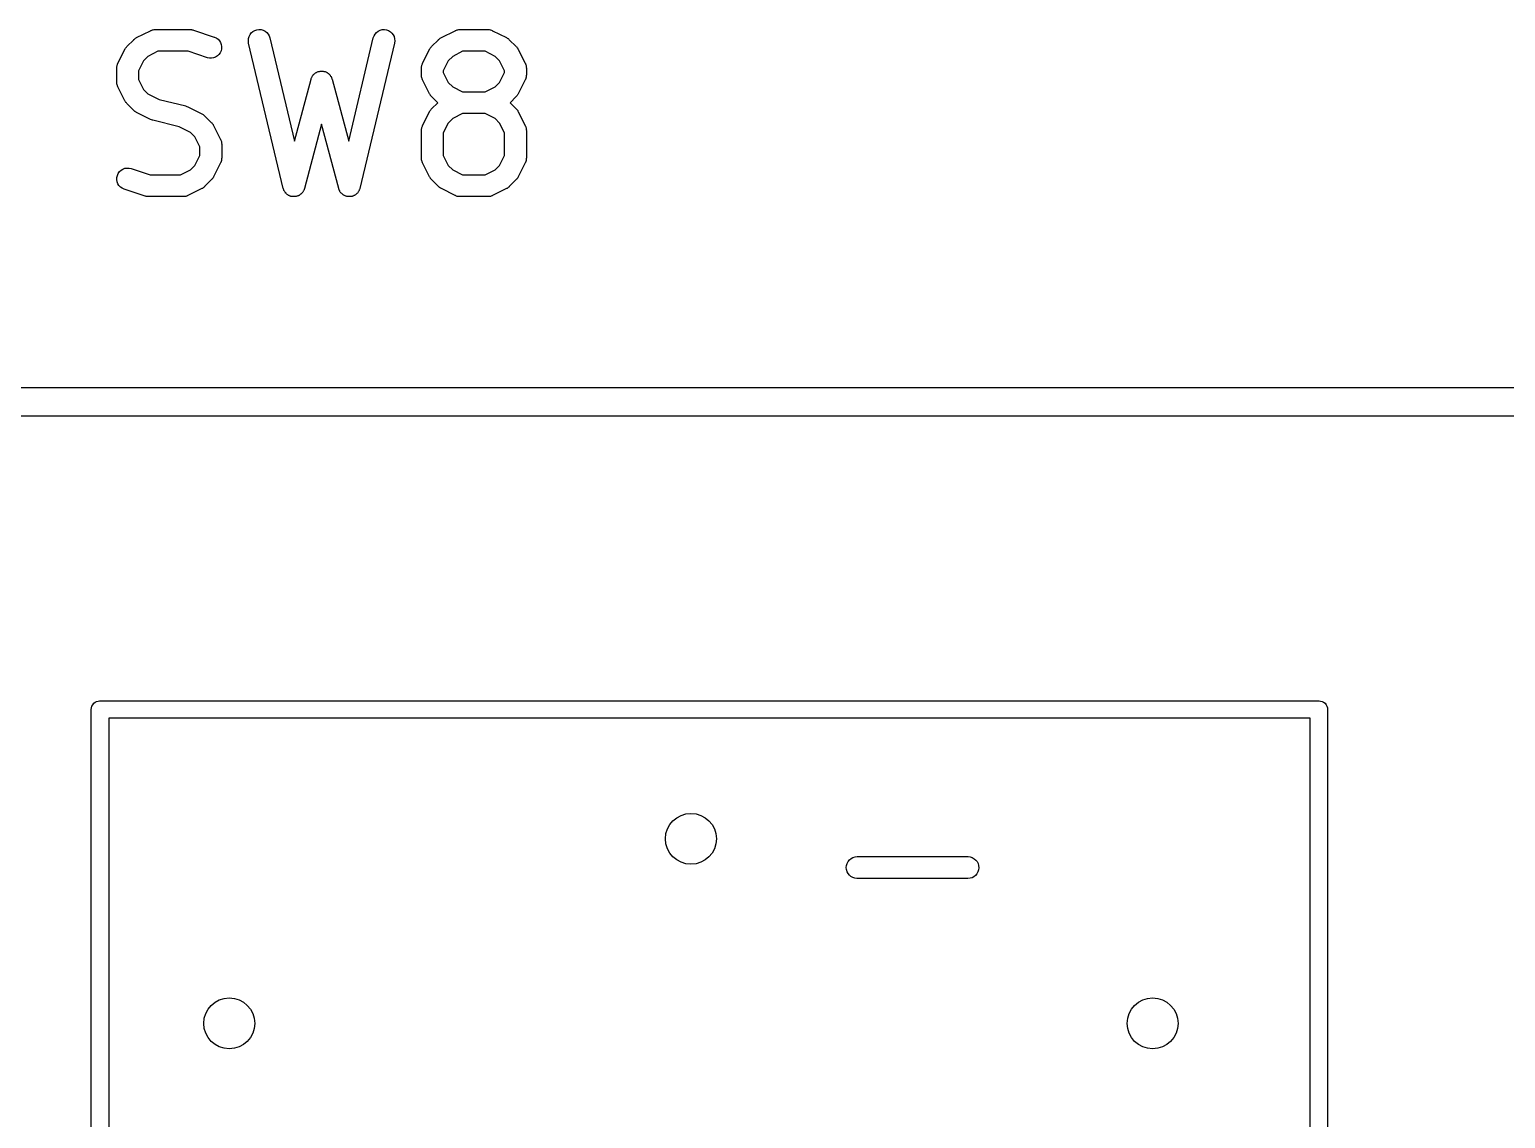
# Model space of a CAD drawing. Extents: x 17 to 176, y -177 to -9.
# Drawn here: x 91.81 to 101.96, y -166.67 to -159.17 of the extents above; entities that cross this region are included whole.
import ezdxf

# ---------------------------------------------------------------- set-up
doc = ezdxf.new("R2010")
doc.units = 0
doc.layers.add('BLACK', color=7, linetype='CONTINUOUS')

msp = doc.modelspace()

# ---------------------------------------------------------------- linework, layer by layer
at = {"layer": 'BLACK', "linetype": 'CONTINUOUS'}
for p, q in [((92.4833, -159.291), (92.5309, -159.243)), ((92.5309, -159.243), (92.5316, -159.242)), ((92.5316, -159.242), (92.5349, -159.24)), ((92.5349, -159.24), (92.538, -159.237)), ((92.538, -159.237), (92.5406, -159.235)), ((92.5406, -159.235), (92.5431, -159.233)), ((92.5431, -159.233), (92.5468, -159.231)), ((92.5468, -159.231), (92.5504, -159.229)), ((92.5504, -159.229), (92.6456, -159.181)), ((92.6456, -159.181), (92.6465, -159.181)), ((92.6465, -159.181), (92.6486, -159.18)), ((92.6486, -159.18), (92.6506, -159.179)), ((92.6506, -159.179), (92.6555, -159.178)), ((92.6555, -159.178), (92.6603, -159.176)), ((92.6603, -159.176), (92.6625, -159.175)), ((92.6625, -159.175), (92.6646, -159.175)), ((92.6646, -159.175), (92.6697, -159.174)), ((92.6697, -159.174), (92.6747, -159.174)), ((92.6747, -159.174), (92.6769, -159.174)), ((92.6769, -159.174), (92.6791, -159.173)), ((92.6791, -159.173), (92.9172, -159.173)), ((92.9172, -159.173), (92.9183, -159.173)), ((92.9183, -159.173), (92.9225, -159.174)), ((92.9225, -159.174), (92.9267, -159.174)), ((92.9267, -159.174), (92.9297, -159.175)), ((92.9297, -159.175), (92.9328, -159.175)), ((92.9328, -159.175), (92.9368, -159.176)), ((92.9368, -159.176), (92.941, -159.177)), ((92.941, -159.177), (93.0838, -159.225)), ((93.0838, -159.225), (93.0848, -159.225)), ((93.0848, -159.225), (93.0981, -159.231)), ((93.0981, -159.231), (93.1099, -159.24)), ((93.1099, -159.24), (93.1199, -159.251)), ((93.1199, -159.251), (93.1275, -159.263)), ((93.3184, -159.25), (93.3195, -159.236)), ((93.3202, -159.265), (93.3184, -159.25)), ((93.3195, -159.236), (93.3234, -159.221)), ((93.3234, -159.221), (93.33, -159.208)), ((93.33, -159.208), (93.3389, -159.197)), ((93.3389, -159.197), (93.35, -159.187)), ((93.35, -159.187), (93.3627, -159.18)), ((93.3627, -159.18), (93.3766, -159.175)), ((93.3766, -159.175), (93.3911, -159.173)), ((93.3911, -159.173), (93.4057, -159.174)), ((93.4057, -159.174), (93.4198, -159.178)), ((93.4198, -159.178), (93.433, -159.185)), ((93.433, -159.185), (93.4446, -159.194)), ((93.4446, -159.194), (93.4543, -159.205)), ((93.4543, -159.205), (93.4616, -159.217)), ((93.4616, -159.217), (93.4664, -159.231)), ((93.4664, -159.231), (93.6356, -159.942)), ((94.0084, -159.942), (94.1776, -159.231)), ((94.1776, -159.231), (94.1779, -159.23)), ((94.1779, -159.23), (94.1828, -159.216)), ((94.1828, -159.216), (94.1904, -159.204)), ((94.1904, -159.204), (94.2002, -159.193)), ((94.2002, -159.193), (94.2119, -159.184)), ((94.2119, -159.184), (94.2252, -159.178)), ((94.2252, -159.178), (94.2393, -159.174)), ((94.2393, -159.174), (94.254, -159.173)), ((94.254, -159.173), (94.2685, -159.176)), ((94.2685, -159.176), (94.2823, -159.18)), ((94.2823, -159.18), (94.2949, -159.188)), ((94.2949, -159.188), (94.3058, -159.198)), ((94.3058, -159.198), (94.3146, -159.209)), ((94.3146, -159.209), (94.321, -159.222)), ((94.321, -159.222), (94.3246, -159.237)), ((94.3255, -159.251), (94.3235, -159.266)), ((94.3246, -159.237), (94.3255, -159.251)), ((94.5785, -159.291), (94.6261, -159.243)), ((94.6261, -159.243), (94.6269, -159.242)), ((94.6269, -159.242), (94.6301, -159.24)), ((94.6301, -159.24), (94.6332, -159.237)), ((94.6332, -159.237), (94.6359, -159.235)), ((94.6359, -159.235), (94.6383, -159.233)), ((94.6383, -159.233), (94.642, -159.231)), ((94.642, -159.231), (94.6456, -159.229)), ((94.6456, -159.229), (94.7408, -159.181)), ((94.7408, -159.181), (94.7418, -159.181)), ((94.7418, -159.181), (94.7439, -159.18)), ((94.7439, -159.18), (94.7458, -159.179)), ((94.7458, -159.179), (94.7507, -159.178)), ((94.7507, -159.178), (94.7555, -159.176)), ((94.7555, -159.176), (94.7577, -159.175)), ((94.7577, -159.175), (94.7598, -159.175)), ((94.7598, -159.175), (94.7649, -159.174)), ((94.7649, -159.174), (94.77, -159.174)), ((94.77, -159.174), (94.7722, -159.174)), ((94.7722, -159.174), (94.7744, -159.173)), ((94.7744, -159.173), (94.9649, -159.173)), ((94.9649, -159.173), (94.9659, -159.173)), ((94.9659, -159.173), (94.9681, -159.174)), ((94.9681, -159.174), (94.9703, -159.174)), ((94.9703, -159.174), (94.9754, -159.174)), ((94.9754, -159.174), (94.9804, -159.175)), ((94.9804, -159.175), (94.9825, -159.176)), ((94.9825, -159.176), (94.9847, -159.176)), ((94.9847, -159.176), (94.9895, -159.178)), ((94.9895, -159.178), (94.9944, -159.179)), ((94.9944, -159.179), (94.9963, -159.181)), ((94.9963, -159.181), (94.9984, -159.181)), ((94.9984, -159.181), (95.0936, -159.229)), ((95.0936, -159.229), (95.0946, -159.229)), ((95.0946, -159.229), (95.0981, -159.232)), ((95.0981, -159.232), (95.1018, -159.234)), ((95.1018, -159.234), (95.1042, -159.236)), ((95.1042, -159.236), (95.1069, -159.237)), ((95.1069, -159.237), (95.1099, -159.24)), ((95.1099, -159.24), (95.1131, -159.243)), ((95.1131, -159.243), (95.1607, -159.291)), ((92.4216, -159.405), (92.4692, -159.31)), ((92.4692, -159.31), (92.4697, -159.309)), ((92.4697, -159.309), (92.472, -159.306)), ((92.472, -159.306), (92.474, -159.302)), ((92.474, -159.302), (92.4759, -159.299)), ((92.4759, -159.299), (92.4776, -159.297)), ((92.4776, -159.297), (92.4806, -159.294)), ((92.4806, -159.294), (92.4833, -159.291)), ((92.6968, -159.323), (92.6283, -159.358)), ((92.9051, -159.323), (92.6968, -159.323)), ((93.0364, -159.367), (92.9051, -159.323)), ((93.1058, -159.355), (93.0934, -159.363)), ((93.1165, -159.345), (93.1058, -159.355)), ((93.125, -159.334), (93.1165, -159.345)), ((93.1311, -159.32), (93.125, -159.334)), ((93.1275, -159.263), (93.1326, -159.277)), ((93.1344, -159.306), (93.1311, -159.32)), ((93.1326, -159.277), (93.1349, -159.291)), ((93.1349, -159.291), (93.1344, -159.306)), ((93.3205, -159.266), (93.3202, -159.265)), ((93.5586, -160.266), (93.3205, -159.266)), ((94.3235, -159.266), (94.0854, -160.266)), ((94.5168, -159.405), (94.5644, -159.31)), ((94.5644, -159.31), (94.5649, -159.309)), ((94.5649, -159.309), (94.5672, -159.306)), ((94.5672, -159.306), (94.5692, -159.302)), ((94.5692, -159.302), (94.5712, -159.299)), ((94.5712, -159.299), (94.5729, -159.297)), ((94.5729, -159.297), (94.5758, -159.294)), ((94.5758, -159.294), (94.5785, -159.291)), ((94.7921, -159.323), (94.7236, -159.358)), ((94.9472, -159.323), (94.7921, -159.323)), ((95.0157, -159.358), (94.9472, -159.323)), ((95.1607, -159.291), (95.1615, -159.291)), ((95.1615, -159.291), (95.1641, -159.295)), ((95.1641, -159.295), (95.167, -159.298)), ((95.167, -159.298), (95.1687, -159.3)), ((95.1687, -159.3), (95.1706, -159.303)), ((95.1706, -159.303), (95.1726, -159.307)), ((95.1726, -159.307), (95.1748, -159.31)), ((95.1748, -159.31), (95.2224, -159.405)), ((92.4137, -159.438), (92.4139, -159.436)), ((92.4137, -159.439), (92.4137, -159.438)), ((92.4137, -159.534), (92.4137, -159.439)), ((92.4139, -159.433), (92.4147, -159.428)), ((92.4139, -159.436), (92.4139, -159.433)), ((92.4147, -159.428), (92.4153, -159.423)), ((92.4153, -159.423), (92.416, -159.421)), ((92.416, -159.421), (92.4163, -159.419)), ((92.4163, -159.419), (92.4182, -159.414)), ((92.4182, -159.414), (92.4197, -159.409)), ((92.4197, -159.409), (92.4208, -159.407)), ((92.4208, -159.407), (92.4216, -159.405)), ((92.5979, -159.388), (92.5637, -159.457)), ((92.5637, -159.457), (92.5637, -159.516)), ((92.6283, -159.358), (92.5979, -159.388)), ((93.0506, -159.37), (93.0364, -159.367)), ((93.0653, -159.371), (93.0506, -159.37)), ((93.0797, -159.368), (93.0653, -159.371)), ((93.0934, -159.363), (93.0797, -159.368)), ((93.8152, -159.46), (93.8176, -159.459)), ((93.8176, -159.459), (93.8225, -159.459)), ((93.8225, -159.459), (93.8274, -159.459)), ((93.8274, -159.459), (93.8298, -159.46)), ((94.5089, -159.438), (94.5092, -159.436)), ((94.5089, -159.439), (94.5089, -159.438)), ((94.5089, -159.486), (94.5089, -159.439)), ((94.5091, -159.433), (94.51, -159.428)), ((94.5092, -159.436), (94.5091, -159.433)), ((94.51, -159.428), (94.5105, -159.423)), ((94.5105, -159.423), (94.5112, -159.421)), ((94.5112, -159.421), (94.5116, -159.419)), ((94.5116, -159.419), (94.5134, -159.414)), ((94.5134, -159.414), (94.515, -159.409)), ((94.515, -159.409), (94.516, -159.407)), ((94.516, -159.407), (94.5168, -159.405)), ((94.6932, -159.388), (94.6589, -159.457)), ((94.6589, -159.457), (94.6589, -159.469)), ((94.7236, -159.358), (94.6932, -159.388)), ((95.0461, -159.388), (95.0157, -159.358)), ((95.0803, -159.457), (95.0461, -159.388)), ((95.0803, -159.469), (95.0803, -159.457)), ((95.2224, -159.405), (95.2229, -159.406)), ((95.2229, -159.406), (95.2236, -159.408)), ((95.2236, -159.408), (95.2247, -159.41)), ((95.2247, -159.41), (95.2262, -159.415)), ((95.2262, -159.415), (95.2279, -159.42)), ((95.2279, -159.42), (95.2283, -159.422)), ((95.2283, -159.422), (95.2289, -159.424)), ((95.2289, -159.424), (95.2294, -159.429)), ((95.2294, -159.429), (95.2302, -159.434)), ((95.2302, -159.434), (95.2301, -159.437)), ((95.2301, -159.437), (95.2303, -159.439)), ((95.2303, -159.439), (95.2303, -159.486)), ((92.4139, -159.536), (92.4137, -159.534)), ((92.4138, -159.538), (92.4139, -159.536)), ((92.4146, -159.544), (92.4138, -159.538)), ((92.4151, -159.549), (92.4146, -159.544)), ((92.4157, -159.551), (92.4151, -159.549)), ((92.4161, -159.553), (92.4157, -159.551)), ((92.4178, -159.558), (92.4161, -159.553)), ((92.4193, -159.563), (92.4178, -159.558)), ((92.5637, -159.516), (92.5979, -159.585)), ((93.6356, -159.942), (93.7495, -159.515)), ((93.7495, -159.515), (93.7498, -159.514)), ((93.7498, -159.514), (93.7507, -159.511)), ((93.7507, -159.511), (93.7513, -159.509)), ((93.7513, -159.509), (93.7534, -159.505)), ((93.7534, -159.505), (93.7551, -159.5)), ((93.7551, -159.5), (93.7565, -159.498)), ((93.7565, -159.498), (93.7575, -159.496)), ((93.7575, -159.496), (93.7604, -159.492)), ((93.7604, -159.492), (93.763, -159.488)), ((93.763, -159.488), (93.7647, -159.486)), ((93.7647, -159.486), (93.7661, -159.484)), ((93.7661, -159.484), (93.7697, -159.481)), ((93.7697, -159.481), (93.7731, -159.477)), ((93.7731, -159.477), (93.7751, -159.476)), ((93.7751, -159.476), (93.7769, -159.474)), ((93.7769, -159.474), (93.7811, -159.472)), ((93.7811, -159.472), (93.7851, -159.469)), ((93.7851, -159.469), (93.7873, -159.468)), ((93.7873, -159.468), (93.7894, -159.467)), ((93.7894, -159.467), (93.794, -159.465)), ((93.794, -159.465), (93.7985, -159.463)), ((93.7985, -159.463), (93.8009, -159.462)), ((93.8009, -159.462), (93.8032, -159.461)), ((93.8032, -159.461), (93.808, -159.461)), ((93.808, -159.461), (93.8128, -159.46)), ((93.8128, -159.46), (93.8152, -159.46)), ((93.8298, -159.46), (93.8323, -159.46)), ((93.8323, -159.46), (93.837, -159.461)), ((93.837, -159.461), (93.8418, -159.462)), ((93.8418, -159.462), (93.8441, -159.463)), ((93.8441, -159.463), (93.8465, -159.463)), ((93.8465, -159.463), (93.8509, -159.465)), ((93.8509, -159.465), (93.8555, -159.467)), ((93.8555, -159.467), (93.8576, -159.468)), ((93.8576, -159.468), (93.8598, -159.469)), ((93.8598, -159.469), (93.8638, -159.472)), ((93.8638, -159.472), (93.8679, -159.475)), ((93.8679, -159.475), (93.8697, -159.476)), ((93.8697, -159.476), (93.8717, -159.478)), ((93.8717, -159.478), (93.875, -159.481)), ((93.875, -159.481), (93.8785, -159.485)), ((93.8785, -159.485), (93.88, -159.487)), ((93.88, -159.487), (93.8816, -159.489)), ((93.8816, -159.489), (93.8842, -159.493)), ((93.8842, -159.493), (93.887, -159.497)), ((93.887, -159.497), (93.888, -159.499)), ((93.888, -159.499), (93.8893, -159.501)), ((93.8893, -159.501), (93.891, -159.506)), ((93.891, -159.506), (93.8931, -159.51)), ((93.8931, -159.51), (93.8936, -159.512)), ((93.8936, -159.512), (93.8945, -159.515)), ((93.8945, -159.515), (94.0084, -159.942)), ((94.5091, -159.489), (94.5089, -159.486)), ((94.509, -159.491), (94.5091, -159.489)), ((94.5098, -159.496), (94.509, -159.491)), ((94.5103, -159.501), (94.5098, -159.496)), ((94.511, -159.503), (94.5103, -159.501)), ((94.5113, -159.505), (94.511, -159.503)), ((94.5131, -159.51), (94.5113, -159.505)), ((94.5146, -159.515), (94.5131, -159.51)), ((94.5156, -159.517), (94.5146, -159.515)), ((94.5164, -159.519), (94.5156, -159.517)), ((94.5168, -159.52), (94.5164, -159.519)), ((94.5644, -159.615), (94.5168, -159.52)), ((94.6589, -159.469), (94.6932, -159.537)), ((94.6932, -159.537), (94.7236, -159.568)), ((95.0157, -159.568), (95.0461, -159.537)), ((95.0461, -159.537), (95.0803, -159.469)), ((95.2224, -159.52), (95.1748, -159.615)), ((95.2232, -159.518), (95.2224, -159.52)), ((95.2243, -159.516), (95.2232, -159.518)), ((95.2258, -159.511), (95.2243, -159.516)), ((95.2277, -159.506), (95.2258, -159.511)), ((95.228, -159.504), (95.2277, -159.506)), ((95.2287, -159.502), (95.228, -159.504)), ((95.2293, -159.497), (95.2287, -159.502)), ((95.2301, -159.492), (95.2293, -159.497)), ((95.2303, -159.488), (95.2301, -159.49)), ((95.2301, -159.49), (95.2301, -159.492)), ((95.2303, -159.486), (95.2303, -159.488)), ((92.4204, -159.565), (92.4193, -159.563)), ((92.4211, -159.567), (92.4204, -159.565)), ((92.4216, -159.568), (92.4211, -159.567)), ((92.4692, -159.663), (92.4216, -159.568)), ((92.5979, -159.585), (92.6283, -159.615)), ((92.6283, -159.615), (92.7053, -159.654)), ((92.7053, -159.654), (92.8878, -159.699)), ((94.5667, -159.619), (94.5644, -159.615)), ((94.5686, -159.623), (94.5667, -159.619)), ((94.5706, -159.625), (94.5686, -159.623)), ((94.5722, -159.628), (94.5706, -159.625)), ((94.5751, -159.631), (94.5722, -159.628)), ((94.5778, -159.634), (94.5751, -159.631)), ((94.5785, -159.635), (94.5778, -159.634)), ((94.6207, -159.677), (94.5785, -159.635)), ((94.7236, -159.568), (94.7921, -159.602)), ((94.7921, -159.602), (94.9472, -159.602)), ((94.9472, -159.602), (95.0157, -159.568)), ((95.1607, -159.635), (95.1185, -159.677)), ((95.1634, -159.631), (95.1607, -159.635)), ((95.1664, -159.628), (95.1634, -159.631)), ((95.1681, -159.626), (95.1664, -159.628)), ((95.17, -159.623), (95.1681, -159.626)), ((95.172, -159.62), (95.17, -159.623)), ((95.1743, -159.616), (95.172, -159.62)), ((95.1748, -159.615), (95.1743, -159.616)), ((92.4714, -159.666), (92.4692, -159.663)), ((92.4734, -159.67), (92.4714, -159.666)), ((92.4753, -159.673), (92.4734, -159.67)), ((92.477, -159.675), (92.4753, -159.673)), ((92.4799, -159.678), (92.477, -159.675)), ((92.4825, -159.682), (92.4799, -159.678)), ((92.4833, -159.682), (92.4825, -159.682)), ((92.5309, -159.73), (92.4833, -159.682)), ((92.5341, -159.733), (92.5309, -159.73)), ((92.5371, -159.736), (92.5341, -159.733)), ((92.5398, -159.737), (92.5371, -159.736)), ((92.5422, -159.739), (92.5398, -159.737)), ((92.5459, -159.741), (92.5422, -159.739)), ((92.5494, -159.744), (92.5459, -159.741)), ((92.5504, -159.744), (92.5494, -159.744)), ((92.6456, -159.792), (92.5504, -159.744)), ((92.8878, -159.699), (92.8888, -159.7)), ((92.8888, -159.7), (92.8891, -159.7)), ((92.8891, -159.7), (92.8895, -159.7)), ((92.8895, -159.7), (92.896, -159.702)), ((92.896, -159.702), (92.9025, -159.705)), ((92.9025, -159.705), (92.9028, -159.705)), ((92.9028, -159.705), (92.9032, -159.705)), ((92.9032, -159.705), (92.9984, -159.753)), ((92.9984, -159.753), (92.9993, -159.753)), ((92.9993, -159.753), (93.0029, -159.755)), ((93.0029, -159.755), (93.0066, -159.757)), ((93.0066, -159.757), (93.009, -159.759)), ((93.009, -159.759), (93.0116, -159.761)), ((93.0116, -159.761), (93.0146, -159.764)), ((94.5168, -159.834), (94.5644, -159.739)), ((94.5644, -159.739), (94.5649, -159.738)), ((94.5649, -159.738), (94.5672, -159.734)), ((94.5672, -159.734), (94.5692, -159.73)), ((94.5692, -159.73), (94.5712, -159.728)), ((94.5712, -159.728), (94.5729, -159.725)), ((94.5729, -159.725), (94.5758, -159.722)), ((94.5758, -159.722), (94.5785, -159.719)), ((94.5785, -159.719), (94.6207, -159.677)), ((94.7921, -159.752), (94.7236, -159.786)), ((94.9472, -159.752), (94.7921, -159.752)), ((95.0157, -159.786), (94.9472, -159.752)), ((95.1185, -159.677), (95.1607, -159.719)), ((95.1607, -159.719), (95.1615, -159.72)), ((95.1615, -159.72), (95.1641, -159.723)), ((95.1641, -159.723), (95.167, -159.726)), ((95.167, -159.726), (95.1687, -159.729)), ((95.1687, -159.729), (95.1706, -159.731)), ((95.1706, -159.731), (95.1726, -159.735)), ((95.1726, -159.735), (95.1748, -159.739)), ((95.1748, -159.739), (95.2224, -159.834)), ((92.6459, -159.792), (92.6456, -159.792)), ((92.6462, -159.792), (92.6459, -159.792)), ((92.6527, -159.794), (92.6462, -159.792)), ((92.6593, -159.797), (92.6527, -159.794)), ((92.6596, -159.797), (92.6593, -159.797)), ((92.6599, -159.797), (92.6596, -159.797)), ((92.661, -159.797), (92.6599, -159.797)), ((92.8434, -159.843), (92.661, -159.797)), ((92.9204, -159.881), (92.8434, -159.843)), ((93.0146, -159.764), (93.0179, -159.767)), ((93.0179, -159.767), (93.0655, -159.814)), ((93.0655, -159.814), (93.0662, -159.815)), ((93.0662, -159.815), (93.0689, -159.818)), ((93.0689, -159.818), (93.0718, -159.821)), ((93.0718, -159.821), (93.0734, -159.824)), ((93.0734, -159.824), (93.0754, -159.827)), ((93.0754, -159.827), (93.0773, -159.83)), ((93.0773, -159.83), (93.0796, -159.834)), ((93.0796, -159.834), (93.1272, -159.929)), ((93.822, -159.825), (93.704, -160.268)), ((93.94, -160.268), (93.822, -159.825)), ((94.5089, -159.866), (94.5092, -159.864)), ((94.5091, -159.862), (94.51, -159.857)), ((94.5092, -159.864), (94.5091, -159.862)), ((94.51, -159.857), (94.5105, -159.852)), ((94.5105, -159.852), (94.5112, -159.85)), ((94.5112, -159.85), (94.5116, -159.848)), ((94.5116, -159.848), (94.5134, -159.843)), ((94.5134, -159.843), (94.515, -159.838)), ((94.515, -159.838), (94.516, -159.836)), ((94.516, -159.836), (94.5168, -159.834)), ((94.6932, -159.817), (94.6589, -159.885)), ((94.7236, -159.786), (94.6932, -159.817)), ((95.0461, -159.817), (95.0157, -159.786)), ((95.0803, -159.885), (95.0461, -159.817)), ((95.2224, -159.834), (95.2229, -159.835)), ((95.2229, -159.835), (95.2236, -159.837)), ((95.2236, -159.837), (95.2247, -159.839)), ((95.2247, -159.839), (95.2262, -159.844)), ((95.2262, -159.844), (95.2279, -159.849)), ((95.2279, -159.849), (95.2283, -159.851)), ((95.2283, -159.851), (95.2289, -159.853)), ((95.2289, -159.853), (95.2294, -159.858)), ((95.2294, -159.858), (95.2302, -159.863)), ((95.2302, -159.863), (95.2301, -159.865)), ((95.2301, -159.865), (95.2303, -159.867)), ((92.9508, -159.912), (92.9204, -159.881)), ((92.9851, -159.98), (92.9508, -159.912)), ((93.1272, -159.929), (93.1276, -159.93)), ((93.1276, -159.93), (93.1284, -159.932)), ((93.1284, -159.932), (93.1294, -159.934)), ((93.1294, -159.934), (93.1309, -159.939)), ((93.1309, -159.939), (93.1327, -159.944)), ((93.1327, -159.944), (93.133, -159.946)), ((93.133, -159.946), (93.1337, -159.948)), ((93.1337, -159.948), (93.1342, -159.953)), ((93.1342, -159.953), (93.135, -159.958)), ((93.135, -159.958), (93.1349, -159.96)), ((93.1349, -159.96), (93.1351, -159.963)), ((93.1351, -159.963), (93.1351, -160.058)), ((94.5089, -159.867), (94.5089, -159.866)), ((94.5089, -160.058), (94.5089, -159.867)), ((94.6589, -159.885), (94.6589, -160.04)), ((95.0803, -160.04), (95.0803, -159.885)), ((95.2303, -159.867), (95.2303, -160.058)), ((92.9508, -160.109), (92.9851, -160.04)), ((92.9851, -160.04), (92.9851, -159.98)), ((93.134, -160.068), (93.1335, -160.073)), ((93.1349, -160.063), (93.134, -160.068)), ((93.1351, -160.059), (93.1348, -160.061)), ((93.1348, -160.061), (93.1349, -160.063)), ((93.1351, -160.058), (93.1351, -160.059)), ((94.5091, -160.06), (94.5089, -160.058)), ((94.509, -160.062), (94.5091, -160.06)), ((94.5098, -160.067), (94.509, -160.062)), ((94.5103, -160.072), (94.5098, -160.067)), ((94.6589, -160.04), (94.6932, -160.109)), ((95.0461, -160.109), (95.0803, -160.04)), ((95.2293, -160.068), (95.2287, -160.073)), ((95.2301, -160.063), (95.2293, -160.068)), ((95.2303, -160.059), (95.2301, -160.061)), ((95.2301, -160.061), (95.2301, -160.063)), ((95.2303, -160.058), (95.2303, -160.059)), ((92.4177, -160.177), (92.4237, -160.163)), ((92.4237, -160.163), (92.4323, -160.151)), ((92.4323, -160.151), (92.4429, -160.141)), ((92.4429, -160.141), (92.4554, -160.134)), ((92.4554, -160.134), (92.469, -160.128)), ((92.469, -160.128), (92.4835, -160.126)), ((92.4835, -160.126), (92.4981, -160.126)), ((92.4981, -160.126), (92.5124, -160.13)), ((92.5124, -160.13), (92.6437, -160.173)), ((92.8519, -160.173), (92.9204, -160.139)), ((92.9204, -160.139), (92.9508, -160.109)), ((93.1272, -160.091), (93.0796, -160.187)), ((93.128, -160.089), (93.1272, -160.091)), ((93.129, -160.087), (93.128, -160.089)), ((93.1306, -160.083), (93.129, -160.087)), ((93.1324, -160.078), (93.1306, -160.083)), ((93.1328, -160.076), (93.1324, -160.078)), ((93.1335, -160.073), (93.1328, -160.076)), ((94.511, -160.075), (94.5103, -160.072)), ((94.5113, -160.077), (94.511, -160.075)), ((94.5131, -160.082), (94.5113, -160.077)), ((94.5146, -160.086), (94.5131, -160.082)), ((94.5156, -160.088), (94.5146, -160.086)), ((94.5164, -160.091), (94.5156, -160.088)), ((94.5168, -160.091), (94.5164, -160.091)), ((94.5644, -160.187), (94.5168, -160.091)), ((94.6932, -160.109), (94.7236, -160.139)), ((94.7236, -160.139), (94.7921, -160.173)), ((94.9472, -160.173), (95.0157, -160.139)), ((95.0157, -160.139), (95.0461, -160.109)), ((95.2224, -160.091), (95.1748, -160.187)), ((95.2232, -160.089), (95.2224, -160.091)), ((95.2243, -160.087), (95.2232, -160.089)), ((95.2258, -160.083), (95.2243, -160.087)), ((95.2277, -160.078), (95.2258, -160.083)), ((95.228, -160.076), (95.2277, -160.078)), ((95.2287, -160.073), (95.228, -160.076)), ((92.4138, -160.205), (92.4143, -160.191)), ((92.4161, -160.22), (92.4138, -160.205)), ((92.4143, -160.191), (92.4177, -160.177)), ((92.4212, -160.234), (92.4161, -160.22)), ((92.4289, -160.246), (92.4212, -160.234)), ((92.4388, -160.257), (92.4289, -160.246)), ((92.4507, -160.265), (92.4388, -160.257)), ((92.464, -160.272), (92.4507, -160.265)), ((92.6437, -160.173), (92.8519, -160.173)), ((92.9984, -160.268), (92.9032, -160.315)), ((93.002, -160.266), (92.9984, -160.268)), ((93.0057, -160.264), (93.002, -160.266)), ((93.0081, -160.262), (93.0057, -160.264)), ((93.0108, -160.26), (93.0081, -160.262)), ((93.0139, -160.257), (93.0108, -160.26)), ((93.0171, -160.255), (93.0139, -160.257)), ((93.0179, -160.254), (93.0171, -160.255)), ((93.0655, -160.206), (93.0179, -160.254)), ((93.0682, -160.203), (93.0655, -160.206)), ((93.0711, -160.2), (93.0682, -160.203)), ((93.0728, -160.197), (93.0711, -160.2)), ((93.0748, -160.195), (93.0728, -160.197)), ((93.0768, -160.191), (93.0748, -160.195)), ((93.0791, -160.188), (93.0768, -160.191)), ((93.0796, -160.187), (93.0791, -160.188)), ((93.5597, -160.269), (93.5586, -160.266)), ((93.5605, -160.272), (93.5597, -160.269)), ((93.7037, -160.269), (93.7025, -160.272)), ((93.704, -160.268), (93.7037, -160.269)), ((93.9412, -160.271), (93.94, -160.268)), ((93.9421, -160.274), (93.9412, -160.271)), ((94.084, -160.27), (94.0832, -160.273)), ((94.0852, -160.267), (94.084, -160.27)), ((94.0854, -160.266), (94.0852, -160.267)), ((94.5667, -160.19), (94.5644, -160.187)), ((94.5686, -160.194), (94.5667, -160.19)), ((94.5706, -160.196), (94.5686, -160.194)), ((94.5722, -160.199), (94.5706, -160.196)), ((94.5751, -160.202), (94.5722, -160.199)), ((94.5778, -160.205), (94.5751, -160.202)), ((94.5785, -160.206), (94.5778, -160.205)), ((94.6261, -160.254), (94.5785, -160.206)), ((94.6294, -160.256), (94.6261, -160.254)), ((94.6324, -160.259), (94.6294, -160.256)), ((94.635, -160.261), (94.6324, -160.259)), ((94.6374, -160.263), (94.635, -160.261)), ((94.6411, -160.265), (94.6374, -160.263)), ((94.6447, -160.267), (94.6411, -160.265)), ((94.6456, -160.268), (94.6447, -160.267)), ((94.7408, -160.315), (94.6456, -160.268)), ((94.7921, -160.173), (94.9472, -160.173)), ((95.0936, -160.268), (94.9984, -160.315)), ((95.0972, -160.266), (95.0936, -160.268)), ((95.1009, -160.264), (95.0972, -160.266)), ((95.1034, -160.262), (95.1009, -160.264)), ((95.106, -160.26), (95.1034, -160.262)), ((95.1091, -160.257), (95.106, -160.26)), ((95.1124, -160.255), (95.1091, -160.257)), ((95.1131, -160.254), (95.1124, -160.255)), ((95.1607, -160.206), (95.1131, -160.254)), ((95.1634, -160.203), (95.1607, -160.206)), ((95.1664, -160.2), (95.1634, -160.203)), ((95.1681, -160.197), (95.1664, -160.2)), ((95.17, -160.195), (95.1681, -160.197)), ((95.172, -160.191), (95.17, -160.195)), ((95.1743, -160.188), (95.172, -160.191)), ((95.1748, -160.187), (95.1743, -160.188)), ((92.4649, -160.272), (92.464, -160.272)), ((92.6078, -160.32), (92.4649, -160.272)), ((92.6119, -160.32), (92.6078, -160.32)), ((92.6159, -160.322), (92.6119, -160.32)), ((92.619, -160.322), (92.6159, -160.322)), ((92.6221, -160.323), (92.619, -160.322)), ((92.6263, -160.323), (92.6221, -160.323)), ((92.6305, -160.323), (92.6263, -160.323)), ((92.6315, -160.323), (92.6305, -160.323)), ((92.8696, -160.323), (92.6315, -160.323)), ((92.8718, -160.323), (92.8696, -160.323)), ((92.874, -160.323), (92.8718, -160.323)), ((92.8791, -160.322), (92.874, -160.323)), ((92.8842, -160.322), (92.8791, -160.322)), ((92.8863, -160.321), (92.8842, -160.322)), ((92.8885, -160.321), (92.8863, -160.321)), ((92.8933, -160.319), (92.8885, -160.321)), ((92.8982, -160.318), (92.8933, -160.319)), ((92.9001, -160.317), (92.8982, -160.318)), ((92.9022, -160.316), (92.9001, -160.317)), ((92.9032, -160.315), (92.9022, -160.316)), ((93.5621, -160.276), (93.5605, -160.272)), ((93.5633, -160.28), (93.5621, -160.276)), ((93.5651, -160.283), (93.5633, -160.28)), ((93.5665, -160.286), (93.5651, -160.283)), ((93.5687, -160.289), (93.5665, -160.286)), ((93.5707, -160.292), (93.5687, -160.289)), ((93.573, -160.295), (93.5707, -160.292)), ((93.575, -160.298), (93.573, -160.295)), ((93.5778, -160.3), (93.575, -160.298)), ((93.5804, -160.303), (93.5778, -160.3)), ((93.5831, -160.305), (93.5804, -160.303)), ((93.5856, -160.308), (93.5831, -160.305)), ((93.5889, -160.31), (93.5856, -160.308)), ((93.592, -160.312), (93.5889, -160.31)), ((93.5951, -160.314), (93.592, -160.312)), ((93.598, -160.315), (93.5951, -160.314)), ((93.6016, -160.317), (93.598, -160.315)), ((93.6051, -160.319), (93.6016, -160.317)), ((93.6085, -160.319), (93.6051, -160.319)), ((93.6117, -160.321), (93.6085, -160.319)), ((93.6155, -160.321), (93.6117, -160.321)), ((93.6193, -160.322), (93.6155, -160.321)), ((93.6227, -160.323), (93.6193, -160.322)), ((93.6261, -160.323), (93.6227, -160.323)), ((93.63, -160.323), (93.6261, -160.323)), ((93.6339, -160.323), (93.63, -160.323)), ((93.6373, -160.323), (93.6339, -160.323)), ((93.6408, -160.323), (93.6373, -160.323)), ((93.6445, -160.322), (93.6408, -160.323)), ((93.6484, -160.321), (93.6445, -160.322)), ((93.6517, -160.32), (93.6484, -160.321)), ((93.655, -160.32), (93.6517, -160.32)), ((93.6586, -160.318), (93.655, -160.32)), ((93.6623, -160.317), (93.6586, -160.318)), ((93.6653, -160.315), (93.6623, -160.317)), ((93.6684, -160.314), (93.6653, -160.315)), ((93.6716, -160.311), (93.6684, -160.314)), ((93.675, -160.31), (93.6716, -160.311)), ((93.6776, -160.307), (93.675, -160.31)), ((93.6804, -160.305), (93.6776, -160.307)), ((93.6831, -160.302), (93.6804, -160.305)), ((93.686, -160.3), (93.6831, -160.302)), ((93.6881, -160.297), (93.686, -160.3)), ((93.6905, -160.295), (93.6881, -160.297)), ((93.6926, -160.291), (93.6905, -160.295)), ((93.695, -160.288), (93.6926, -160.291)), ((93.6965, -160.285), (93.695, -160.288)), ((93.6984, -160.282), (93.6965, -160.285)), ((93.6998, -160.279), (93.6984, -160.282)), ((93.7015, -160.275), (93.6998, -160.279)), ((93.7025, -160.272), (93.7015, -160.275)), ((93.9438, -160.278), (93.9421, -160.274)), ((93.9451, -160.281), (93.9438, -160.278)), ((93.947, -160.284), (93.9451, -160.281)), ((93.9485, -160.287), (93.947, -160.284)), ((93.9508, -160.291), (93.9485, -160.287)), ((93.9528, -160.294), (93.9508, -160.291)), ((93.9552, -160.296), (93.9528, -160.294)), ((93.9573, -160.299), (93.9552, -160.296)), ((93.9602, -160.302), (93.9573, -160.299)), ((93.9628, -160.305), (93.9602, -160.302)), ((93.9656, -160.307), (93.9628, -160.305)), ((93.9682, -160.309), (93.9656, -160.307)), ((93.9715, -160.311), (93.9682, -160.309)), ((93.9747, -160.313), (93.9715, -160.311)), ((93.9778, -160.315), (93.9747, -160.313)), ((93.9808, -160.316), (93.9778, -160.315)), ((93.9844, -160.318), (93.9808, -160.316)), ((93.988, -160.319), (93.9844, -160.318)), ((93.9913, -160.32), (93.988, -160.319)), ((93.9946, -160.321), (93.9913, -160.32)), ((93.9984, -160.322), (93.9946, -160.321)), ((94.0022, -160.323), (93.9984, -160.322)), ((94.0057, -160.323), (94.0022, -160.323)), ((94.0091, -160.323), (94.0057, -160.323)), ((94.013, -160.323), (94.0091, -160.323)), ((94.0168, -160.323), (94.013, -160.323)), ((94.0202, -160.323), (94.0168, -160.323)), ((94.0237, -160.323), (94.0202, -160.323)), ((94.0275, -160.322), (94.0237, -160.323)), ((94.0313, -160.321), (94.0275, -160.322)), ((94.0345, -160.32), (94.0313, -160.321)), ((94.0379, -160.319), (94.0345, -160.32)), ((94.0414, -160.317), (94.0379, -160.319)), ((94.045, -160.316), (94.0414, -160.317)), ((94.048, -160.314), (94.045, -160.316)), ((94.0511, -160.313), (94.048, -160.314)), ((94.0542, -160.31), (94.0511, -160.313)), ((94.0575, -160.308), (94.0542, -160.31)), ((94.0601, -160.306), (94.0575, -160.308)), ((94.0629, -160.304), (94.0601, -160.306)), ((94.0655, -160.301), (94.0629, -160.304)), ((94.0683, -160.298), (94.0655, -160.301)), ((94.0704, -160.296), (94.0683, -160.298)), ((94.0727, -160.293), (94.0704, -160.296)), ((94.0747, -160.29), (94.0727, -160.293)), ((94.077, -160.287), (94.0747, -160.29)), ((94.0785, -160.283), (94.077, -160.287)), ((94.0802, -160.281), (94.0785, -160.283)), ((94.0815, -160.277), (94.0802, -160.281)), ((94.0832, -160.273), (94.0815, -160.277)), ((94.7429, -160.316), (94.7408, -160.315)), ((94.7448, -160.317), (94.7429, -160.316)), ((94.7497, -160.319), (94.7448, -160.317)), ((94.7545, -160.321), (94.7497, -160.319)), ((94.7567, -160.321), (94.7545, -160.321)), ((94.7588, -160.322), (94.7567, -160.321)), ((94.7639, -160.322), (94.7588, -160.322)), ((94.7689, -160.323), (94.7639, -160.322)), ((94.7711, -160.323), (94.7689, -160.323)), ((94.7733, -160.323), (94.7711, -160.323)), ((94.7744, -160.323), (94.7733, -160.323)), ((94.9649, -160.323), (94.7744, -160.323)), ((94.9671, -160.323), (94.9649, -160.323)), ((94.9693, -160.323), (94.9671, -160.323)), ((94.9743, -160.322), (94.9693, -160.323)), ((94.9794, -160.322), (94.9743, -160.322)), ((94.9815, -160.321), (94.9794, -160.322)), ((94.9837, -160.321), (94.9815, -160.321)), ((94.9885, -160.319), (94.9837, -160.321)), ((94.9934, -160.318), (94.9885, -160.319)), ((94.9954, -160.317), (94.9934, -160.318)), ((94.9975, -160.316), (94.9954, -160.317)), ((94.9984, -160.315), (94.9975, -160.316)), ((50.6066, -161.635), (142.182, -161.635)), ((142.187, -161.834), (50.5992, -161.834)), ((92.2423, -163.829), (92.2479, -163.819)), ((92.2479, -163.819), (92.2554, -163.809)), ((92.2554, -163.809), (92.2645, -163.802)), ((92.2645, -163.802), (92.2749, -163.796)), ((92.2749, -163.796), (92.2862, -163.793)), ((92.2862, -163.793), (92.2951, -163.792)), ((92.2951, -163.792), (92.2951, -163.792)), ((92.2951, -163.792), (92.298, -163.792)), ((92.298, -163.792), (92.3009, -163.792)), ((92.3009, -163.792), (100.677, -163.792)), ((100.677, -163.792), (100.68, -163.792)), ((100.68, -163.792), (100.683, -163.792)), ((100.683, -163.792), (100.683, -163.792)), ((100.683, -163.792), (100.692, -163.793)), ((100.692, -163.793), (100.703, -163.796)), ((100.703, -163.796), (100.713, -163.802)), ((100.713, -163.802), (100.723, -163.809)), ((100.723, -163.809), (100.73, -163.819)), ((100.73, -163.819), (100.736, -163.829)), ((92.2377, -163.852), (92.2389, -163.84)), ((92.238, -163.855), (92.2377, -163.852)), ((92.238, -171.977), (92.238, -163.855)), ((92.2389, -163.84), (92.2423, -163.829)), ((100.62, -163.912), (92.358, -163.912)), ((92.358, -163.912), (92.358, -171.92)), ((100.62, -171.92), (100.62, -163.912)), ((100.736, -163.829), (100.739, -163.84)), ((100.739, -163.84), (100.74, -163.852)), ((100.74, -163.852), (100.74, -163.855)), ((100.74, -163.855), (100.74, -171.977)), ((97.43, -164.939), (97.4316, -164.924)), ((97.4314, -164.953), (97.43, -164.939)), ((97.4316, -164.924), (97.4359, -164.91)), ((97.4359, -164.91), (97.4429, -164.897)), ((97.4429, -164.897), (97.4522, -164.886)), ((97.4522, -164.886), (97.4635, -164.877)), ((97.4635, -164.877), (97.4765, -164.87)), ((97.4765, -164.87), (97.4905, -164.866)), ((97.4905, -164.866), (97.505, -164.864)), ((97.505, -164.864), (98.267, -164.864)), ((98.267, -164.864), (98.268, -164.864)), ((98.268, -164.864), (98.2825, -164.866)), ((98.2825, -164.866), (98.2965, -164.87)), ((98.2965, -164.87), (98.3093, -164.878)), ((98.3093, -164.878), (98.3205, -164.887)), ((98.3205, -164.887), (98.3297, -164.898)), ((98.3297, -164.898), (98.3365, -164.911)), ((98.3365, -164.911), (98.3406, -164.925)), ((98.3419, -164.94), (98.3404, -164.955)), ((98.3406, -164.925), (98.3419, -164.94)), ((97.4355, -164.968), (97.4314, -164.953)), ((97.4423, -164.98), (97.4355, -164.968)), ((97.4515, -164.992), (97.4423, -164.98)), ((97.4627, -165.001), (97.4515, -164.992)), ((97.4755, -165.008), (97.4627, -165.001)), ((97.4895, -165.013), (97.4755, -165.008)), ((97.504, -165.014), (97.4895, -165.013)), ((97.505, -165.014), (97.504, -165.014)), ((98.267, -165.014), (97.505, -165.014)), ((98.2815, -165.013), (98.267, -165.014)), ((98.2955, -165.009), (98.2815, -165.013)), ((98.3085, -165.002), (98.2955, -165.009)), ((98.3198, -164.993), (98.3085, -165.002)), ((98.3291, -164.981), (98.3198, -164.993)), ((98.3361, -164.968), (98.3291, -164.981)), ((98.3404, -164.955), (98.3361, -164.968))]:
    msp.add_line(p, q, dxfattribs=at)
at = {"layer": 'BLACK'}
for centre in [(96.362, -164.741), (96.362, -164.741), (93.187, -166.011), (93.187, -166.011), (99.537, -166.011), (99.537, -166.011)]:
    msp.add_circle(centre, 0.175, dxfattribs=at)

doc.saveas('drawing.dxf')
